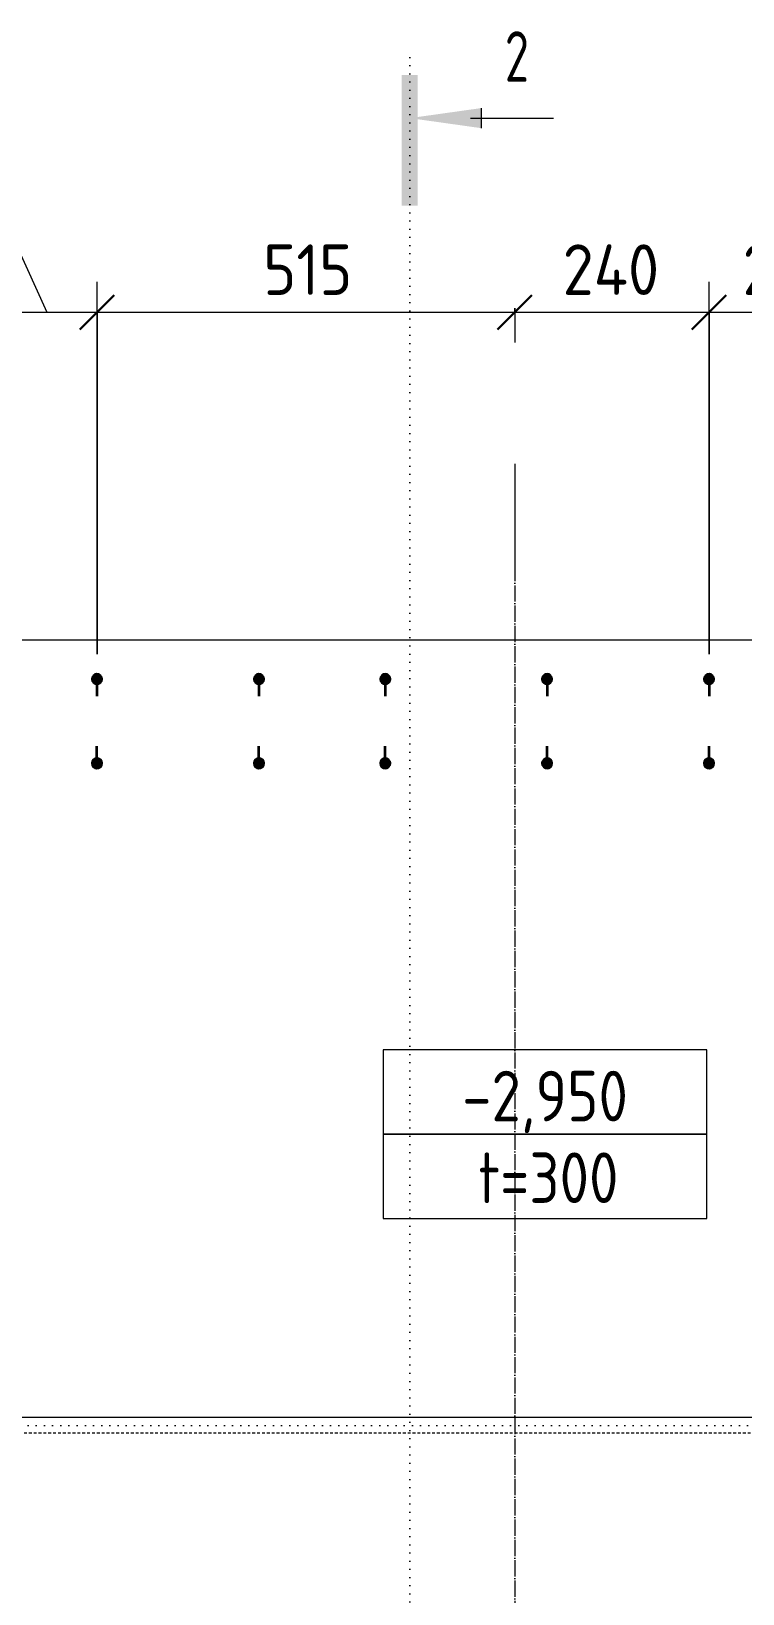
# Model space of a CAD drawing. Header units: millimetres. Extents: x 30199 to 68228, y -5153 to 33546.
# Drawn here: x 55322 to 56201, y 31587 to 33518 of the extents above; entities that cross this region are included whole.
import ezdxf

# ---------------------------------------------------------------- set-up
doc = ezdxf.new("R2010")
doc.units = ezdxf.units.MM
for name, pattern in [('01 Штриховая _4 мм_', [6, 3.5, -2.5]), ('02 Штрихпунктирная _20 мм_', [25, 20, -2.5, 0, -2.5]), ('04 Пунктир 10мм', [10, 0, -10])]:
    doc.linetypes.add(name, pattern=pattern)
for name, color, linetype, lineweight in [('AA_Dim', 7, 'Continuous', 9), ('AA_Dim-25', 7, 'Continuous', 9), ('AA_Razrez', 7, 'Continuous', 9), ('AA_Vinoska', 7, 'Continuous', 9), ('AF_Stena_Опалубка', 253, 'Continuous', 20), ('KR_Armatura', 7, 'Continuous', 20), ('KR_Armatura_Tonkie', 7, 'Continuous', 20), ('KR_Fundament', 7, 'Continuous', 20), ('Оси', 7, 'Continuous', 9)]:
    doc.layers.add(name, color=color, linetype=linetype, lineweight=lineweight)
doc.styles.add('ISOCPEUR_1', font='isocpeur.TTF', dxfattribs={"width": 0.9, "height": 62.5})
doc.styles.add('ISOCPEUR_2', font='isocpeur.TTF', dxfattribs={"width": 0.7, "height": 62.5})
doc.styles.add('ISOCPEUR_3', font='isocpeur.TTF', dxfattribs={"width": 0.85, "height": 62.5})
doc.dimstyles.new('00_Точн_3_знака__прозр_', dxfattribs={"dimscale": 304.8, "dimtxt": 62.672186, "dimasz": 0.139436, "dimexe": 0.123031, "dimexo": 0.082021, "dimgap": 0.008202, "dimtad": 1, "dimdec": 3, "dimrnd": 0.001, "dimdsep": 46, "dimtxsty": 'ISOCPEUR_1', "dimblk1": 'OBLIQUE', "dimblk2": 'OBLIQUE', "dimsah": 1, "dimcen": 0.09, "dimdle": 0.123031, "dimazin": 0, "dimtfac": 1, "dimtdec": 4, "dimtix": 1, "dimtmove": 0, "dimatfit": 3, "dimfxl": 1, "dimtvp": 1, "dimtolj": 1, "dimtzin": 0, "dimlwd": 18, "dimlwe": 18, "dimarcsym": 2})
doc.dimstyles.new('05_Округл_5мм__прозр_', dxfattribs={"dimscale": 304.8, "dimtxt": 62.672186, "dimasz": 0.139436, "dimexe": 0.123031, "dimexo": 0.082021, "dimgap": 0.008202, "dimtad": 1, "dimdec": 0, "dimrnd": 5, "dimdsep": 46, "dimtxsty": 'ISOCPEUR_1', "dimblk1": 'OBLIQUE', "dimblk2": 'OBLIQUE', "dimsah": 1, "dimcen": 0.09, "dimdle": 0.123031, "dimazin": 0, "dimtfac": 1, "dimtdec": 4, "dimtix": 1, "dimtmove": 0, "dimatfit": 3, "dimfxl": 1, "dimtvp": 1, "dimtolj": 1, "dimtzin": 0, "dimlwd": 18, "dimlwe": 18, "dimarcsym": 2})
doc.dimstyles.new('05_Округл_5мм__прозр__1', dxfattribs={"dimscale": 304.8, "dimtxt": 62.672186, "dimasz": 0.139436, "dimexe": 0.123031, "dimexo": 0.082021, "dimgap": 0.008202, "dimtad": 1, "dimdec": 0, "dimrnd": 5, "dimdsep": 46, "dimtxsty": 'ISOCPEUR_1', "dimblk1": 'OBLIQUE', "dimblk2": 'OBLIQUE', "dimsah": 1, "dimcen": 0.09, "dimdle": 0.123031, "dimazin": 0, "dimtfac": 1, "dimtdec": 4, "dimtix": 1, "dimtmove": 1, "dimatfit": 3, "dimfxl": 1, "dimtvp": 1, "dimtolj": 1, "dimtzin": 0, "dimlwd": 18, "dimlwe": 18, "dimarcsym": 2})

# ---------------------------------------------------------------- blocks, each defined once
blk = doc.blocks.new('265_Выпуск П одной длины _НесАрм_РабПлоск_ - В1 _d12_ t250-V4-Схема расположения арматурных выпусков вундаментной плиты  в_о 9-А1')
at = {"layer": 'KR_Armatura_Tonkie', "lineweight": 35}
for points in [[(-12, 0), (-11.8, -1.6), (-11.2, -3), (-10.2, -4.2), (-9, -5.2), (-7.6, -5.8), (-6, -6), (-4.4, -5.8), (-3, -5.2), (-1.8, -4.2), (-0.8, -3), (-0.2, -1.6), (0, 0), (-0.2, 1.6), (-0.8, 3), (-1.9, 4.3), (-3, 5.2), (-4.4, 5.8), (-6, 6), (-7.6, 5.8), (-9, 5.2), (-10.2, 4.2), (-11.2, 3), (-11.8, 1.6)], [(92, 0), (92.2, -1.6), (92.8, -3), (93.8, -4.2), (95, -5.2), (97.4, -5.9), (98, -6), (99.6, -5.8), (101, -5.2), (102.2, -4.2), (103.2, -3), (103.8, -1.6), (104, 0), (103.8, 1.6), (103.2, 3), (102.2, 4.2), (101, 5.2), (99.6, 5.8), (97.4, 5.9), (96.4, 5.8), (95, 5.2), (93.8, 4.2), (92.8, 3), (92.2, 1.6)]]:
    blk.add_hatch(color=256, dxfattribs=at).paths.add_polyline_path(points)
at = {"layer": 'KR_Armatura'}
for centre in [(-6, 0), (98, 0)]:
    blk.add_circle(centre, 6, dxfattribs=at)
at = {"layer": 'KR_Armatura_Tonkie', "lineweight": 35}
for p, q in [((0, 0), (15, 0)), ((92, 0), (77, 0))]:
    blk.add_line(p, q, dxfattribs=at)
for centre, start, end in [((-6, 0), 360, 180), ((-6, 0), 180, 360), ((98, 0), 360, 180), ((98, 0), 180, 360)]:
    blk.add_arc(centre, 6, start, end, dxfattribs=at)
blk = doc.blocks.new('265_Выпуск П одной длины _НесАрм_РабПлоск_ - В1 _d12_ t250-4071037-Схема расположения арматурных выпусков вундаментной плиты  в_о 9-А1')
at = {"layer": 'KR_Armatura_Tonkie', "lineweight": 35}
for points in [[(-6, -6), (-4.4, -5.8), (-3, -5.2), (-1.8, -4.2), (-0.8, -3), (-0.2, -1.6), (0, 0), (-0.4, 1.9), (-0.8, 3), (-1.8, 4.2), (-3, 5.2), (-4.4, 5.8), (-6, 6), (-7.6, 5.8), (-9, 5.2), (-10.2, 4.2), (-11.2, 3), (-11.8, 1.6), (-12, 0), (-11.8, -1.6), (-11.2, -3), (-10.2, -4.2), (-9, -5.2), (-7.6, -5.8)], [(98, -6), (99.6, -5.8), (101, -5.2), (102.2, -4.2), (103.2, -3), (103.8, -1.6), (104, 0), (103.8, 1.6), (103.2, 3), (102.2, 4.2), (101, 5.2), (99.6, 5.8), (98, 6), (96.4, 5.8), (94.8, 5), (93.8, 4.2), (92.8, 3), (92.2, 1.6), (92, 0), (92.2, -1.6), (92.8, -3), (93.8, -4.2), (95, -5.2), (96.4, -5.8)]]:
    blk.add_hatch(color=256, dxfattribs=at).paths.add_polyline_path(points)
at = {"layer": 'KR_Armatura'}
for centre in [(-6, 0), (98, 0)]:
    blk.add_circle(centre, 6, dxfattribs=at)
at = {"layer": 'KR_Armatura_Tonkie', "lineweight": 35}
for p, q in [((0, 0), (15, 0)), ((92, 0), (77, 0))]:
    blk.add_line(p, q, dxfattribs=at)
for centre, start, end in [((-6, 0), 360, 180), ((-6, 0), 180, 360), ((98, 0), 360, 180), ((98, 0), 180, 360)]:
    blk.add_arc(centre, 6, start, end, dxfattribs=at)
blk = doc.blocks.new('265_Выпуск П одной длины _НесАрм_РабПлоск_ - В1 _d12_ t250-V5-Схема расположения арматурных выпусков вундаментной плиты  в_о 9-А1')
at = {"layer": 'KR_Armatura_Tonkie', "lineweight": 35}
for points in [[(-12, 0), (-11.8, -1.6), (-11.2, -3), (-10.2, -4.2), (-9, -5.2), (-7.6, -5.8), (-6, -6), (-4.4, -5.8), (-3, -5.2), (-1.8, -4.2), (-0.8, -3), (-0.2, -1.6), (-0.1, 1.1), (-0.2, 1.6), (-0.8, 3), (-1.9, 4.3), (-3, 5.2), (-4.4, 5.8), (-6, 6), (-7.6, 5.8), (-9, 5.2), (-10.2, 4.2), (-11.2, 3), (-11.8, 1.6)], [(92, 0), (92.2, -1.6), (92.8, -3), (93.8, -4.2), (95, -5.2), (96.4, -5.8), (98, -6), (99.6, -5.8), (101, -5.2), (102.2, -4.2), (103.2, -3), (103.8, -1.6), (103.9, 1.1), (103.8, 1.6), (103.2, 3), (102.2, 4.2), (101, 5.2), (99.6, 5.8), (98, 6), (96.4, 5.8), (95, 5.2), (93.8, 4.2), (92.8, 3), (92.1, 1.1)]]:
    blk.add_hatch(color=256, dxfattribs=at).paths.add_polyline_path(points)
at = {"layer": 'KR_Armatura'}
for centre in [(-6, 0), (98, 0)]:
    blk.add_circle(centre, 6, dxfattribs=at)
at = {"layer": 'KR_Armatura_Tonkie', "lineweight": 35}
for p, q in [((0, 0), (15, 0)), ((92, 0), (77, 0))]:
    blk.add_line(p, q, dxfattribs=at)
for centre, start, end in [((-6, 0), 360, 180), ((-6, 0), 180, 360), ((98, 0), 360, 180), ((98, 0), 180, 360)]:
    blk.add_arc(centre, 6, start, end, dxfattribs=at)
blk = doc.blocks.new('Разрез - Номер узла_ сзади-394133-Схема расположения арматурных выпусков вундаментной плиты  в_о 9-А1')
at = {"layer": 'AA_Razrez'}
for points in [[(7.329, 0.404), (7.329, -0.394), (0.873, -0.394), (0.873, 0.404)], [(3.497, -3.533), (2.503, -3.533), (3, 0)]]:
    blk.add_hatch(color=256, dxfattribs=at).paths.add_polyline_path(points)
for p, q in [((3, -3), (3, -7.096)), ((2.503, -3.533), (3.497, -3.533))]:
    blk.add_line(p, q, dxfattribs=at)
blk = doc.blocks.new('DIMBLOCK35-Схема расположения арматурных выпусков вундаментной плиты  в_о 9-А1')
at = {"layer": 'AA_Dim-25', "lineweight": 18}
for p, q in [((56159.5, 32748), (56159.5, 33207.9)), ((55882, 33170.4), (56159.5, 33170.4)), ((55919.5, 33175.5), (55919.5, 33132.9)), ((55919.5, 33170.4), (55919.5, 33175.5)), ((56159.5, 33170.4), (56159.5, 32748))]:
    blk.add_line(p, q, dxfattribs=at)
at = {"layer": 'AA_Dim-25', "lineweight": 30}
for p, q in [((55919.5, 33170.4), (55940.7, 33191.7)), ((56159.5, 33170.4), (56180.7, 33191.7)), ((55919.5, 33170.4), (55898.2, 33149.2)), ((56159.5, 33170.4), (56138.2, 33149.2))]:
    blk.add_line(p, q, dxfattribs=at)
at = {"layer": 'AA_Dim-25', "color": 0, "lineweight": 18, "insert": (55978.6, 33254.3), "char_height": 62.5, "width": 146.156, "attachment_point": 1, "line_spacing_factor": 1.135194, "style": 'ISOCPEUR_1'}
blk.add_mtext('240', dxfattribs=at)
blk = doc.blocks.new('_Oblique')
at = {"color": 0, "linetype": 'ByBlock', "lineweight": -2}
blk.add_line((-0.5, -0.5), (0.5, 0.5), dxfattribs=at)
blk = doc.blocks.new('DIMBLOCK36-Схема расположения арматурных выпусков вундаментной плиты  в_о 9-А1')
at = {"layer": 'AA_Dim-25', "lineweight": 18}
for p, q in [((56159.5, 32748), (56159.5, 33207.9)), ((56359.5, 32853.3), (56359.5, 33207.9)), ((56159.5, 33170.4), (56359.5, 33170.4)), ((56159.5, 33170.4), (56159.5, 32748)), ((56359.5, 33170.4), (56359.5, 32853.3))]:
    blk.add_line(p, q, dxfattribs=at)
at = {"layer": 'AA_Dim-25', "lineweight": 30}
for p, q in [((56159.5, 33170.4), (56180.7, 33191.7)), ((56359.5, 33170.4), (56380.7, 33191.7)), ((56159.5, 33170.4), (56138.2, 33149.2)), ((56359.5, 33170.4), (56338.2, 33149.2))]:
    blk.add_line(p, q, dxfattribs=at)
at = {"layer": 'AA_Dim-25', "color": 0, "lineweight": 18, "insert": (56200.9, 33254.3), "char_height": 62.5, "width": 140.48, "attachment_point": 1, "line_spacing_factor": 1.135194, "style": 'ISOCPEUR_1'}
blk.add_mtext('200', dxfattribs=at)
blk = doc.blocks.new('DIMBLOCK41-Схема расположения арматурных выпусков вундаментной плиты  в_о 9-А1')
at = {"layer": 'AA_Dim-25', "lineweight": 18}
for p, q in [((55159.4, 33285.2), (55289.6, 33285.2)), ((55289.6, 33285.2), (55341.5, 33170.4)), ((55279.5, 32748), (55279.5, 33207.9)), ((55403.5, 32748), (55403.5, 33207.9)), ((55279.5, 33170.4), (55403.5, 33170.4)), ((55279.5, 33170.4), (55279.5, 32748)), ((55403.5, 33170.4), (55403.5, 32748))]:
    blk.add_line(p, q, dxfattribs=at)
at = {"layer": 'AA_Dim-25', "lineweight": 30}
for p, q in [((55279.5, 33170.4), (55300.7, 33191.7)), ((55403.5, 33170.4), (55424.7, 33191.7)), ((55279.5, 33170.4), (55258.2, 33149.2)), ((55403.5, 33170.4), (55382.2, 33149.2))]:
    blk.add_line(p, q, dxfattribs=at)
at = {"layer": 'AA_Dim-25', "color": 0, "lineweight": 18, "insert": (55159.4, 33369.1), "char_height": 62.5, "width": 126.29, "attachment_point": 1, "line_spacing_factor": 1.135194, "style": 'ISOCPEUR_1'}
blk.add_mtext('125', dxfattribs=at)
blk = doc.blocks.new('DIMBLOCK42-Схема расположения арматурных выпусков вундаментной плиты  в_о 9-А1')
at = {"layer": 'AA_Dim-25', "lineweight": 18}
for p, q in [((55403.5, 32748), (55403.5, 33207.9)), ((55403.5, 33170.4), (55957, 33170.4)), ((55403.5, 33170.4), (55403.5, 32748)), ((55919.5, 33175.5), (55919.5, 33132.9)), ((55919.5, 33170.4), (55919.5, 33175.5))]:
    blk.add_line(p, q, dxfattribs=at)
at = {"layer": 'AA_Dim-25', "lineweight": 30}
for p, q in [((55403.5, 33170.4), (55424.7, 33191.7)), ((55919.5, 33170.4), (55940.7, 33191.7)), ((55403.5, 33170.4), (55382.2, 33149.2)), ((55919.5, 33170.4), (55898.2, 33149.2))]:
    blk.add_line(p, q, dxfattribs=at)
at = {"layer": 'AA_Dim-25', "color": 0, "lineweight": 18, "insert": (55608.8, 33254.3), "char_height": 62.5, "width": 126.29, "attachment_point": 1, "line_spacing_factor": 1.135194, "style": 'ISOCPEUR_1'}
blk.add_mtext('515', dxfattribs=at)
blk = doc.blocks.new('042_М_ФундПлиты_ТолщинаОтметка - 042_М_ФундПлиты_ТолщинаОтметка-647274-Схема расположения арматурных выпусков вундаментной плиты  в_о 9-А1')
at = {"layer": 'AA_Vinoska'}
for p, q in [((8, 4.174), (-8, 4.174)), ((-8, 4.174), (-8, 0)), ((8, 0), (8, 4.174)), ((8, 0), (-8, 0)), ((-8, 0), (-8, -4.174)), ((-8, 0), (8, 0)), ((8, -4.174), (8, 0)), ((-8, -4.174), (8, -4.174))]:
    blk.add_line(p, q, dxfattribs=at)

msp = doc.modelspace()

# ---------------------------------------------------------------- linework, layer by layer
at = {"layer": 'AA_Razrez', "linetype": '04 Пунктир 10мм'}
for p, q in [((55789.8733, 33485.3361), (55789.8733, 30728.6293)), ((58015.0545, 31794.5825), (54060.0687, 31794.5825))]:
    msp.add_line(p, q, dxfattribs=at)
at = {"layer": 'AF_Stena_Опалубка', "linetype": '01 Штриховая _4 мм_'}
msp.add_line((57584.8032, 31785), (54429.5726, 31785), dxfattribs=at)
at = {"layer": 'KR_Fundament'}
for p, q in [((56699.4549, 32765), (55139.4549, 32765)), ((55139.4549, 31805), (56699.4549, 31805))]:
    msp.add_line(p, q, dxfattribs=at)
at = {"layer": 'Оси'}
msp.add_line((55919.4549, 32982.9919), (55919.4549, 32857.9919), dxfattribs=at)
at = {"layer": 'Оси', "linetype": '02 Штрихпунктирная _20 мм_'}
msp.add_line((55919.4549, 32857.9919), (55919.4549, 30791.6482), dxfattribs=at)

# ---------------------------------------------------------------- block references
at = {"layer": 'AA_Razrez', "extrusion": (0, 0, -1), "xscale": 24.99999999999999, "yscale": 24.99999999999999, "zscale": 24.99999999999999, "rotation": 270.0000000000003}
msp.add_blockref('Разрез - Номер узла_ сзади-394133-Схема расположения арматурных выпусков вундаментной плиты  в_о 9-А1', (-55789.8733, 33485.3361), dxfattribs=at)
at = {"layer": 'AA_Vinoska', "xscale": 24.99999999999999, "yscale": 24.99999999999999, "zscale": 24.99999999999999}
msp.add_blockref('042_М_ФундПлиты_ТолщинаОтметка - 042_М_ФундПлиты_ТолщинаОтметка-647274-Схема расположения арматурных выпусков вундаментной плиты  в_о 9-А1', (55956.74, 32154.6882), dxfattribs=at)
at = {"layer": 'KR_Armatura_Tonkie', "lineweight": 35, "rotation": 89.99999999999991}
for name, p in [('265_Выпуск П одной длины _НесАрм_РабПлоск_ - В1 _d12_ t250-V4-Схема расположения арматурных выпусков вундаментной плиты  в_о 9-А1', (55403.4549, 32619)), ('265_Выпуск П одной длины _НесАрм_РабПлоск_ - В1 _d12_ t250-4071037-Схема расположения арматурных выпусков вундаментной плиты  в_о 9-А1', (55603.4549, 32619)), ('265_Выпуск П одной длины _НесАрм_РабПлоск_ - В1 _d12_ t250-V4-Схема расположения арматурных выпусков вундаментной плиты  в_о 9-А1', (55759.4549, 32619)), ('265_Выпуск П одной длины _НесАрм_РабПлоск_ - В1 _d12_ t250-4071037-Схема расположения арматурных выпусков вундаментной плиты  в_о 9-А1', (55959.4549, 32619)), ('265_Выпуск П одной длины _НесАрм_РабПлоск_ - В1 _d12_ t250-V5-Схема расположения арматурных выпусков вундаментной плиты  в_о 9-А1', (56159.4549, 32619))]:
    msp.add_blockref(name, p, dxfattribs=at)

# ---------------------------------------------------------------- texts
at = {"layer": 'AA_Razrez', "insert": (55907.2265, 33517.7014), "char_height": 62.5, "width": 37.879734, "attachment_point": 1, "style": 'ISOCPEUR_2'}
msp.add_mtext('\\fISOCPEUR|b0|i0|c204|p34|;\\W.7;2', dxfattribs=at)
at = {"layer": 'AA_Vinoska', "char_height": 62.5, "attachment_point": 1, "style": 'ISOCPEUR_3'}
for s, insert, width in [('-2,950', (55854.5004, 32232.9414), 252.130719), ('t=300', (55874.3192, 32132.0195), 223.169758)]:
    msp.add_mtext(s, dxfattribs=dict(at, insert=insert, width=width))

# ---------------------------------------------------------------- dimensions: what is measured, and where the dimension line sits
at = {"layer": 'AA_Dim', "lineweight": 18}
dim = msp.add_linear_dim(base=(55403.4549, 33170.401), p1=(55279.4549, 32723), p2=(55403.4549, 32723), dimstyle='05_Округл_5мм__прозр__1', override={"dimpost": '<>', "dimfxl": 124}, dxfattribs=at)
dim.commit()
dim.dimension.update_dxf_attribs({"geometry": 'DIMBLOCK41-Схема расположения арматурных выпусков вундаментной плиты  в_о 9-А1', "text_midpoint": (55222.5359, 33327.4806), "dimtype": 160})
for base, p1, p2, dimstyle, override, picture, middle in [((55919.4549, 33170.401), (55403.4549, 32723), (55919.4549, 33200.453), '05_Округл_5мм__прозр_', {"dimpost": '<>', "dimfxl": 703.005977}, 'DIMBLOCK42-Схема расположения арматурных выпусков вундаментной плиты  в_о 9-А1', (55661.4549, 33204.151)), ((56159.4549, 33170.401), (55919.4549, 33200.453), (56159.4549, 32723), '00_Точн_3_знака__прозр_', {"dimpost": '<>', "dimfxl": 534.379456}, 'DIMBLOCK35-Схема расположения арматурных выпусков вундаментной плиты  в_о 9-А1', (56039.4549, 33204.151)), ((56359.4549, 33170.401), (56159.4549, 32723), (56359.4549, 32828.2882), '00_Точн_3_знака__прозр_', {"dimpost": '<>', "dimfxl": 226.021247}, 'DIMBLOCK36-Схема расположения арматурных выпусков вундаментной плиты  в_о 9-А1', (56259.4549, 33204.151))]:
    dim = msp.add_linear_dim(base=base, p1=p1, p2=p2, dimstyle=dimstyle, override=override, dxfattribs=at)
    dim.commit()
    dim.dimension.update_dxf_attribs({"geometry": picture, "text_midpoint": middle})

doc.saveas('drawing.dxf')
